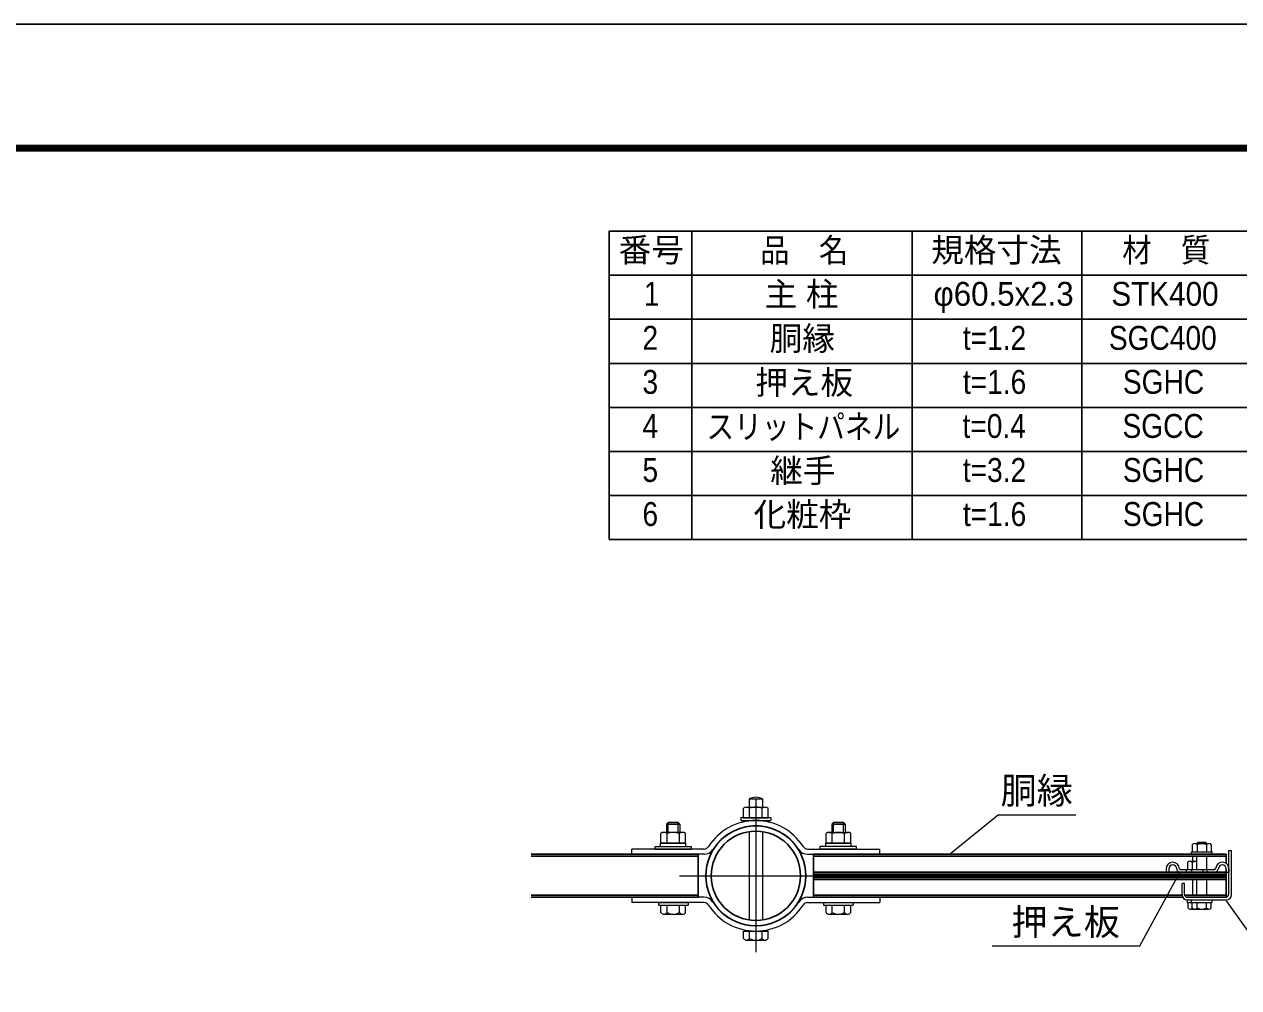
# Model space of a CAD drawing. Units: millimetres, scale not verified. Extents: x -4200 to 4200, y -2970 to 2970.
# Drawn here: x -162 to 2043, y 1220 to 2970 of the extents above; entities that cross this region are included whole.
import ezdxf
from ezdxf.enums import TextEntityAlignment as Align

# ---------------------------------------------------------------- set-up
doc = ezdxf.new("R2010")
doc.units = ezdxf.units.MM
doc.header["$LTSCALE"] = 10
doc.linetypes.add('USER1', pattern=[50.8, 31.75, -6.35, 6.35, -6.35])
for name, color, linetype, lineweight in [('0-0_D-TTL', 7, 'Continuous', 25), ('0-2_D-MTR-FRAM', 7, 'Continuous', 25), ('0-4_D-STR1', 1, 'Continuous', 25), ('0-5_D-BMK', 2, 'USER1', 13), ('0-7_0', 7, 'Continuous', 25), ('0-9_D-STR3', 3, 'Continuous', 13), ('0-A_D-STR-TXT', 7, 'Continuous', 13)]:
    doc.layers.add(name, color=color, linetype=linetype, lineweight=lineweight)
doc.layers.add('0-3_D-MTR-TXT', color=7, linetype='Continuous')
doc.styles.add('ＭＳ ゴシック', font='')
doc.styles.add('ＭＳ Ｐゴシック', font='')
doc.styles.get('ＭＳ ゴシック').set_extended_font_data('MS Gothic')
doc.styles.get('ＭＳ Ｐゴシック').set_extended_font_data('MS PGothic')

msp = doc.modelspace()

# ---------------------------------------------------------------- linework, layer by layer
at = {"layer": '0-0_D-TTL', "color": 2}
msp.add_lwpolyline([(-4199.68, 2970), (4200.32, 2970), (4200.32, -2970), (-4199.68, -2970)], close=True, dxfattribs=at)
at = {"layer": '0-0_D-TTL'}
for points in [[(-3929.68, 2750), (3930.32, 2750), (3930.32, -2750), (-3929.68, -2750)], [(-3927.18, 2747.5), (3927.82, 2747.5), (3927.82, -2747.5), (-3927.18, -2747.5)], [(-3924.68, 2745), (3925.32, 2745), (3925.32, -2745), (-3924.68, -2745)], [(-3922.18, 2742.5), (3922.82, 2742.5), (3922.82, -2742.5), (-3922.18, -2742.5)], [(-3919.68, 2740), (3920.32, 2740), (3920.32, -2740), (-3919.68, -2740)]]:
    msp.add_lwpolyline(points, close=True, dxfattribs=at)
at = {"layer": '0-2_D-MTR-FRAM'}
for p, q in [((900.02, 2594.15), (3358.43, 2594.15)), ((900.02, 2594.15), (900.02, 2034.15)), ((1050.02, 2594.15), (1050.02, 2034.15)), ((1450.02, 2594.15), (1450.02, 2034.15)), ((1758.43, 2594.15), (1758.43, 2034.15)), ((900.02, 2514.15), (3358.43, 2514.15)), ((900.02, 2434.15), (3358.43, 2434.15)), ((900.02, 2354.15), (3358.43, 2354.15)), ((900.02, 2274.15), (3358.43, 2274.15)), ((900.02, 2194.15), (3358.43, 2194.15)), ((900.02, 2114.15), (3358.43, 2114.15)), ((900.02, 2034.15), (3358.43, 2034.15))]:
    msp.add_line(p, q, dxfattribs=at)
at = {"layer": '0-4_D-STR1'}
for p, q in [((758.46, 1462.44), (1061.38, 1462.44)), ((758.46, 1458.84), (1061.38, 1458.84)), ((1061.38, 1462.44), (1061.38, 1384.44)), ((1406.07, 1462.44), (1271.38, 1462.44)), ((1271.38, 1462.44), (1271.38, 1384.44)), ((1406.07, 1458.84), (1271.38, 1458.84)), ((1406.07, 1462.44), (2020.78, 1462.44)), ((1406.07, 1458.84), (2020.78, 1458.84)), ((2020.78, 1445.64), (2020.78, 1462.44)), ((2020.78, 1384.44), (2020.78, 1436.04)), ((1271.38, 1430.04), (2020.78, 1430.04)), ((1271.38, 1426.44), (2020.78, 1426.44)), ((1271.38, 1420.44), (2020.78, 1420.44)), ((2020.78, 1430.04), (2020.78, 1426.44)), ((758.46, 1388.04), (1061.38, 1388.04)), ((758.46, 1384.44), (1061.38, 1384.44)), ((1406.07, 1388.04), (1271.38, 1388.04)), ((1406.07, 1384.44), (1271.38, 1384.44)), ((1406.07, 1388.04), (1940.46, 1388.04)), ((1406.07, 1384.44), (1941.67, 1384.44)), ((1945.34, 1388.04), (2020.78, 1388.04)), ((1945.78, 1386.92), (1945.78, 1388.04)), ((1949.98, 1384.44), (2020.78, 1384.44))]:
    msp.add_line(p, q, dxfattribs=at)
msp.add_lwpolyline([(1271.38, 1416.84), (2020.78, 1416.84), (2020.78, 1420.44)], dxfattribs=at)
for radius in [90.75, 81.15]:
    msp.add_circle((1166.38, 1423.44), radius, dxfattribs=at)
at = {"layer": '0-5_D-BMK'}
for p, q in [((1166.38, 1562.2), (1166.38, 1284.69)), ((1027.63, 1423.44), (1305.14, 1423.44))]:
    msp.add_line(p, q, dxfattribs=at)
at = {"layer": '0-7_0'}
for p, q in [((2020.78, 1424.04), (1271.38, 1424.04)), ((2020.78, 1422.84), (1271.38, 1422.84))]:
    msp.add_line(p, q, dxfattribs=at)
msp.add_lwpolyline([(2020.78, 1422.84), (2020.78, 1424.04), (2020.78, 1422.84)], dxfattribs=at)
at = {"layer": '0-9_D-STR3'}
for p, q in [((1143.88, 1528.59), (1143.88, 1545.99)), ((1149.05, 1548.09), (1183.69, 1548.09)), ((1154.38, 1563.09), (1154.38, 1548.09)), ((1154.38, 1563.09), (1178.38, 1563.09)), ((1154.38, 1548.09), (1178.38, 1548.09)), ((1155.13, 1528.59), (1155.13, 1545.99)), ((1177.63, 1528.59), (1177.63, 1545.99)), ((1178.38, 1563.09), (1178.38, 1548.09)), ((1188.88, 1528.59), (1188.88, 1545.99)), ((1139.38, 1523.79), (1193.38, 1523.79)), ((1189.48, 1528.59), (1143.28, 1528.59)), ((1143.88, 1528.59), (1188.88, 1528.59)), ((1193.38, 1528.59), (1193.38, 1523.79)), ((993.88, 1482.84), (993.88, 1500.24)), ((1033.72, 1502.34), (999.08, 1502.34)), ((1004.38, 1517.04), (1007.38, 1520.04)), ((1004.38, 1517.04), (1004.38, 1502.34)), ((1004.38, 1517.04), (1028.38, 1517.04)), ((1005.13, 1482.84), (1005.13, 1500.24)), ((1025.38, 1520.04), (1007.38, 1520.04)), ((1007.38, 1517.34), (1007.38, 1520.04)), ((1007.38, 1520.04), (1025.38, 1520.04)), ((1007.38, 1502.34), (1007.38, 1520.04)), ((1028.38, 1517.04), (1025.38, 1520.04)), ((1025.38, 1517.34), (1025.38, 1520.04)), ((1025.38, 1502.34), (1025.38, 1520.04)), ((1027.63, 1482.84), (1027.63, 1500.24)), ((1028.38, 1517.04), (1028.38, 1502.34)), ((1038.88, 1482.84), (1038.88, 1500.24)), ((1154.38, 1503.7), (1154.38, 1343.19)), ((1178.38, 1503.7), (1178.38, 1343.19)), ((1293.88, 1482.84), (1293.88, 1500.24)), ((1299.05, 1502.34), (1333.69, 1502.34)), ((1304.38, 1517.04), (1307.38, 1520.04)), ((1304.38, 1517.04), (1304.38, 1502.34)), ((1304.38, 1517.04), (1328.38, 1517.04)), ((1305.13, 1482.84), (1305.13, 1500.24)), ((1325.38, 1520.04), (1307.38, 1520.04)), ((1307.38, 1517.34), (1307.38, 1520.04)), ((1307.38, 1520.04), (1325.38, 1520.04)), ((1307.38, 1502.34), (1307.38, 1520.04)), ((1328.38, 1517.04), (1325.38, 1520.04)), ((1325.38, 1517.34), (1325.38, 1520.04)), ((1325.38, 1502.34), (1325.38, 1520.04)), ((1327.63, 1482.84), (1327.63, 1500.24)), ((1328.38, 1517.04), (1328.38, 1502.34)), ((1338.88, 1482.84), (1338.88, 1500.24)), ((993.28, 1482.84), (1039.48, 1482.84)), ((993.28, 1476.84), (993.28, 1482.84)), ((1038.88, 1482.84), (993.88, 1482.84)), ((1039.48, 1476.84), (1039.48, 1482.84)), ((1339.48, 1482.84), (1293.28, 1482.84)), ((1293.28, 1476.84), (1293.28, 1482.84)), ((1293.88, 1482.84), (1338.88, 1482.84)), ((1339.48, 1476.84), (1339.48, 1482.84)), ((1959.13, 1479.79), (1959.13, 1467.24)), ((1963.39, 1482.24), (1989.38, 1482.24)), ((1967.58, 1482.24), (1969.98, 1484.64)), ((1967.65, 1479.79), (1967.65, 1467.24)), ((1969.98, 1482.24), (1969.98, 1484.64)), ((1969.98, 1484.64), (1982.79, 1484.64)), ((1982.79, 1482.24), (1982.79, 1484.64)), ((1985.19, 1482.24), (1982.79, 1484.64)), ((1985.12, 1479.79), (1985.12, 1467.24)), ((1993.63, 1479.79), (1993.63, 1467.24)), ((1072.27, 1472.04), (941.38, 1472.04)), ((941.38, 1462.44), (941.38, 1472.04)), ((1072.27, 1462.44), (941.38, 1462.44)), ((983.38, 1476.84), (1049.38, 1476.84)), ((983.38, 1472.04), (983.38, 1476.84)), ((983.38, 1472.04), (983.38, 1476.84)), ((983.38, 1472.04), (1049.38, 1472.04)), ((1049.38, 1472.04), (1049.38, 1476.84)), ((1049.38, 1472.04), (1049.38, 1476.84)), ((1260.5, 1472.04), (1391.38, 1472.04)), ((1260.5, 1462.44), (1391.38, 1462.44)), ((1349.38, 1476.84), (1283.38, 1476.84)), ((1283.38, 1472.04), (1283.38, 1476.84)), ((1283.38, 1472.04), (1283.38, 1476.84)), ((1349.38, 1472.04), (1283.38, 1472.04)), ((1349.38, 1472.04), (1349.38, 1476.84)), ((1349.38, 1472.04), (1349.38, 1476.84)), ((1391.38, 1462.44), (1391.38, 1472.04)), ((1957.63, 1467.24), (1995.13, 1467.24)), ((1957.63, 1462.44), (1957.63, 1467.24)), ((1957.63, 1462.44), (1995.13, 1462.44)), ((1959.13, 1467.24), (1993.63, 1467.24)), ((1959.88, 1449.84), (1959.88, 1458.84)), ((1967.38, 1434.84), (1967.38, 1458.84)), ((1985.38, 1434.84), (1985.38, 1458.84)), ((1995.13, 1462.44), (1995.13, 1467.24)), ((2025.58, 1390.44), (2025.58, 1469.64)), ((2025.58, 1469.64), (2030.38, 1469.64)), ((2030.38, 1389.24), (2030.38, 1469.64)), ((1911.58, 1436.04), (1911.58, 1430.04)), ((1916.38, 1436.04), (1916.38, 1430.04)), ((1936.78, 1434.84), (1999.23, 1434.84)), ((1948.63, 1434.84), (1967.38, 1434.84)), ((1948.63, 1430.04), (1948.63, 1434.84)), ((1950.13, 1447.39), (1950.13, 1434.84)), ((1950.13, 1434.84), (1967.38, 1434.84)), ((1954.39, 1449.84), (1967.38, 1449.84)), ((1957.48, 1434.84), (1957.48, 1430.04)), ((1958.65, 1447.39), (1958.65, 1434.84)), ((1978.48, 1434.84), (1978.48, 1430.04)), ((1986.13, 1434.84), (1985.38, 1434.84)), ((1986.13, 1430.04), (1986.13, 1434.84)), ((2020.78, 1436.04), (2020.78, 1430.04)), ((2025.58, 1436.04), (2025.58, 1430.04)), ((1916.38, 1430.04), (1911.58, 1430.04)), ((1936.78, 1430.04), (1999.23, 1430.04)), ((1948.63, 1430.04), (1986.13, 1430.04)), ((1959.88, 1424.04), (1959.88, 1426.44)), ((1959.88, 1420.44), (1959.88, 1422.84)), ((1959.88, 1388.04), (1959.88, 1416.84)), ((1967.38, 1424.04), (1967.38, 1426.44)), ((1967.38, 1420.44), (1967.38, 1422.84)), ((1967.38, 1388.04), (1967.38, 1416.84)), ((1985.38, 1424.04), (1985.38, 1426.44)), ((1985.38, 1420.44), (1985.38, 1422.84)), ((1985.38, 1388.04), (1985.38, 1416.84)), ((2020.78, 1430.04), (2025.58, 1430.04)), ((1940.38, 1389.24), (1940.38, 1409.64)), ((1945.18, 1409.64), (1940.38, 1409.64)), ((1945.18, 1389.24), (1945.18, 1409.64)), ((1072.27, 1384.44), (941.38, 1384.44)), ((941.38, 1384.44), (941.38, 1374.84)), ((1072.27, 1374.84), (941.38, 1374.84)), ((989.38, 1374.84), (989.38, 1370.04)), ((989.38, 1370.04), (1043.38, 1370.04)), ((993.88, 1356.78), (993.88, 1370.04)), ((993.88, 1370.04), (1038.88, 1370.04)), ((1005.11, 1356.78), (1005.11, 1370.04)), ((1027.66, 1356.78), (1027.66, 1370.04)), ((1038.88, 1356.78), (1038.88, 1370.04)), ((1260.5, 1384.44), (1391.38, 1384.44)), ((1260.5, 1374.84), (1391.38, 1374.84)), ((1289.38, 1374.84), (1289.38, 1370.04)), ((1289.38, 1370.04), (1343.38, 1370.04)), ((1293.88, 1356.78), (1293.88, 1370.04)), ((1293.88, 1370.04), (1338.88, 1370.04)), ((1305.11, 1356.78), (1305.11, 1370.04)), ((1327.66, 1356.78), (1327.66, 1370.04)), ((1338.88, 1356.78), (1338.88, 1370.04)), ((1391.38, 1384.44), (1391.38, 1374.84)), ((1949.98, 1384.44), (2019.58, 1384.44)), ((1949.98, 1379.64), (2020.78, 1379.64)), ((1950.13, 1379.64), (1987.63, 1379.64)), ((1950.13, 1374.84), (1950.13, 1379.64)), ((1950.13, 1374.84), (1987.63, 1374.84)), ((1951.63, 1379.64), (1986.13, 1379.64)), ((1951.63, 1374.84), (1986.13, 1374.84)), ((1951.63, 1365.3), (1951.63, 1374.84)), ((1957.63, 1379.64), (1995.13, 1379.64)), ((1957.63, 1374.84), (1957.63, 1379.64)), ((1957.63, 1374.84), (1995.13, 1374.84)), ((1959.13, 1379.64), (1993.63, 1379.64)), ((1959.13, 1374.84), (1993.63, 1374.84)), ((1959.13, 1365.3), (1959.13, 1374.84)), ((1967.65, 1365.3), (1967.65, 1374.84)), ((1985.12, 1365.3), (1985.12, 1374.84)), ((1993.63, 1365.3), (1993.63, 1374.84)), ((1995.13, 1374.84), (1995.13, 1379.64)), ((999.5, 1353.54), (1033.27, 1353.54)), ((1299.5, 1353.54), (1333.27, 1353.54)), ((1955.89, 1362.84), (1981.88, 1362.84)), ((1963.39, 1362.84), (1989.38, 1362.84)), ((1143.88, 1309.83), (1143.88, 1323.09)), ((1143.88, 1323.09), (1188.88, 1323.09)), ((1149.5, 1306.59), (1183.27, 1306.59)), ((1155.11, 1309.83), (1155.11, 1323.09)), ((1177.66, 1309.83), (1177.66, 1323.09)), ((1188.88, 1309.83), (1188.88, 1323.09))]:
    msp.add_line(p, q, dxfattribs=at)
for points in [[(1193.38, 1528.59), (1139.38, 1528.59), (1139.38, 1523.79)], [(989.38, 1374.84), (1043.38, 1374.84), (1043.38, 1370.04)], [(1289.38, 1374.84), (1343.38, 1374.84), (1343.38, 1370.04)]]:
    msp.add_lwpolyline(points, dxfattribs=at)
for centre, radius, start, end in [((1166.38, 1540.59), 25.5, 61.92751, 118.07249), ((1149.51, 1539.56), 8.55, 48.83491, 131.16509), ((1166.38, 1516.91), 31.18, 68.85295, 111.14705), ((1183.26, 1539.55), 8.55, 48.86505, 131.13495), ((1166.38, 1421.94), 101.85, 90, 147.61089), ((1166.38, 1421.94), 101.85, 32.38911, 90), ((999.51, 1493.8), 8.55, 48.86505, 131.13495), ((1016.38, 1471.16), 31.18, 68.85295, 111.14705), ((1033.26, 1493.81), 8.55, 48.83491, 131.16509), ((1166.38, 1421.94), 92.25, 90, 147.61089), ((1166.38, 1421.94), 92.25, 32.38911, 90), ((1299.51, 1493.81), 8.55, 48.83491, 131.16509), ((1316.38, 1471.16), 31.18, 68.85295, 111.14705), ((1333.26, 1493.8), 8.55, 48.86505, 131.13495), ((1963.39, 1477.33), 4.92, 30, 150), ((1976.38, 1465.51), 16.73, 58.543, 121.457), ((1989.38, 1477.33), 4.92, 30, 150), ((1072.27, 1481.64), 9.6, 270, 327.61089), ((1072.27, 1481.64), 19.2, 270, 327.61089), ((1260.5, 1481.64), 19.2, 212.38911, 270), ((1260.5, 1481.64), 9.6, 212.38911, 270), ((1923.58, 1436.04), 12, 0, 180), ((1923.58, 1436.04), 7.2, 0, 180), ((1936.78, 1436.04), 6, 180, 270), ((1936.78, 1436.04), 1.2, 180, 270), ((1954.39, 1444.93), 4.92, 30, 150), ((1967.38, 1433.11), 16.73, 90, 121.457), ((1999.23, 1437.24), 2.4, 270, 355.21981), ((1999.23, 1437.24), 7.2, 270, 355.21981), ((2013.58, 1436.04), 12, 0, 175.21981), ((2013.58, 1436.04), 7.2, 0, 175.21981), ((2019.58, 1390.44), 6, 270, 0), ((1072.27, 1365.24), 19.2, 32.38911, 90), ((1072.27, 1365.24), 9.6, 32.38911, 90), ((1166.38, 1424.94), 101.85, 212.38911, 270), ((1166.38, 1424.94), 92.25, 212.38911, 270), ((1166.38, 1424.94), 92.25, 270, 327.61089), ((1166.38, 1424.94), 101.85, 270, 327.61089), ((1260.5, 1365.24), 19.2, 90, 147.61089), ((1260.5, 1365.24), 9.6, 90, 147.61089), ((1949.98, 1389.24), 9.6, 180, 270), ((1949.98, 1389.24), 4.8, 180, 270), ((2020.78, 1389.24), 9.6, 270, 0), ((999.5, 1360.02), 6.48, 210, 330), ((1016.38, 1374.78), 21.24, 237.93138, 302.06862), ((1033.27, 1360.02), 6.48, 210, 330), ((1299.5, 1360.02), 6.48, 210, 330), ((1316.38, 1374.78), 21.24, 237.93138, 302.06862), ((1333.27, 1360.02), 6.48, 210, 330), ((1955.89, 1367.76), 4.92, 210, 319.68446), ((1963.39, 1367.76), 4.92, 210, 330), ((1976.38, 1379.58), 16.73, 238.543, 301.457), ((1989.38, 1367.76), 4.92, 210, 330), ((1149.5, 1313.07), 6.48, 210, 330), ((1166.38, 1327.83), 21.24, 237.93138, 302.06862), ((1183.27, 1313.07), 6.48, 210, 330)]:
    msp.add_arc(centre, radius, start, end, dxfattribs=at)
at = {"layer": '0-A_D-STR-TXT'}
for p, q in [((1607.39, 1534.04), (1520.71, 1463.7)), ((1607.39, 1534.04), (1747.82, 1534.04)), ((1863.69, 1296.48), (1937.39, 1431.61)), ((2108.61, 1255.08), (2021.33, 1378.01)), ((1595.62, 1296.48), (1863.69, 1296.48))]:
    msp.add_line(p, q, dxfattribs=at)

# ---------------------------------------------------------------- texts
at = {"layer": '0-3_D-MTR-TXT', "style": 'ＭＳ Ｐゴシック'}
for s, height, p in [('番号', 43.4, (917.22, 2525.46)), ('規格寸法', 43.4, (1484.95, 2525.14)), ('主 柱', 43.38, (1182.32, 2445.02)), ('φ60.5x2.3', 43.38, (1489.07, 2445.7)), ('胴縁', 43.4, (1191.5, 2364.8)), ('押え板', 43.38, (1165.52, 2284.9)), ('継手', 43.4, (1192.56, 2124.66)), ('化粧枠', 43.4, (1162.32, 2044.9))]:
    msp.add_text(s, height=height, dxfattribs=at).set_placement(p, align=Align.BOTTOM_LEFT)
for s, height, width, p in [('品\u3000名', 43.4, 0.9, (1174.36, 2524.9)), ('材\u3000質', 43.4, 0.9, (1831.87, 2525.34)), ('1', 43.4, 0.9, (962.88, 2445.7)), ('STK400', 43.38, 0.95, (1812.09, 2445.7)), ('2', 43.4, 0.9, (960.48, 2365.8)), ('t=1.2', 43.4, 0.9, (1542.33, 2365.7)), ('SGC400', 43.38, 0.9, (1807.55, 2365.7)), ('3', 43.4, 0.9, (960.48, 2285.8)), ('t=1.6', 43.4, 0.9, (1542.45, 2285.7)), ('SGHC', 43.4, 0.9, (1833.01, 2285.8)), ('4', 43.4, 0.9, (960.36, 2205.8)), ('スリットパネル', 43.38, 0.85, (1076.76, 2204.56)), ('t=0.4', 43.4, 0.9, (1541.75, 2205.7)), ('SGCC', 43.38, 0.9, (1832.31, 2205.8)), ('5', 43.4, 0.9, (960.48, 2125.8)), ('t=3.2', 43.4, 0.9, (1542.33, 2125.8)), ('SGHC', 43.4, 0.9, (1833.01, 2125.8)), ('6', 43.4, 0.9, (960.48, 2045.8)), ('t=1.6', 43.4, 0.9, (1542.45, 2045.7)), ('SGHC', 43.4, 0.9, (1833.01, 2045.8))]:
    msp.add_text(s, height=height, dxfattribs=dict(at, width=width)).set_placement(p, align=Align.BOTTOM_LEFT)
at = {"layer": '0-A_D-STR-TXT', "style": 'ＭＳ ゴシック'}
for s, p in [('胴縁', (1610.92, 1539.81)), ('押え板', (1630.78, 1301.1))]:
    msp.add_text(s, height=48.09, dxfattribs=at).set_placement(p, align=Align.BOTTOM_LEFT)

doc.saveas('drawing.dxf')
